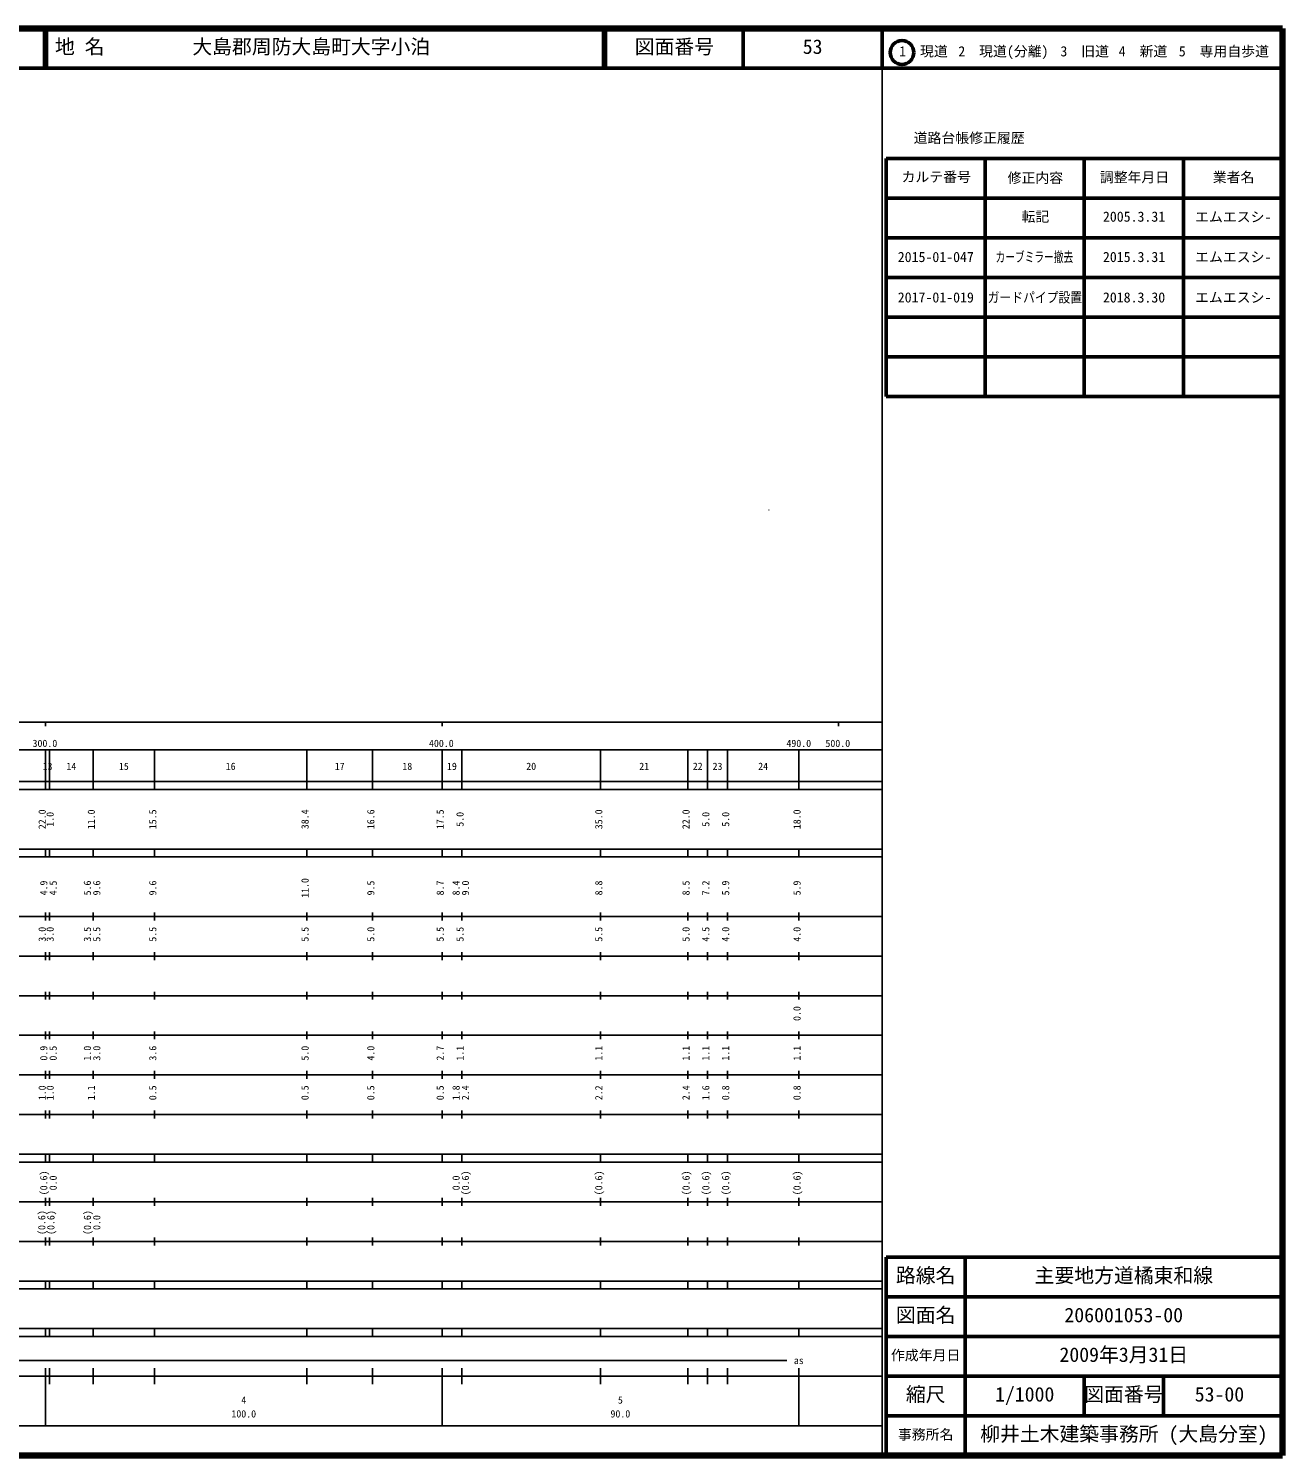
# Model space of a CAD drawing. Units: millimetres on the paper. Extents: x 40 to 680, y 20 to 380.
# Drawn here: x 363.7 to 680, y 20 to 380 of the extents above; entities that cross this region are included whole.
import ezdxf
from ezdxf.enums import TextEntityAlignment as Align

# ---------------------------------------------------------------- set-up
doc = ezdxf.new("R2010")
doc.units = ezdxf.units.MM
for name, color, linetype, lineweight in [('M-BMK-HTXT', 7, 'Continuous', 13), ('M-TTL', 2, 'Continuous', 140), ('M-TTL-BAND', 7, 'Continuous', 25), ('M-TTL-FRAM', 2, 'Continuous', 50), ('M-TTL-LINE', 7, 'Continuous', 50)]:
    doc.layers.add(name, color=color, linetype=linetype, lineweight=lineweight)
doc.layers.add('M-TTL-TXT', color=7, linetype='Continuous')
doc.styles.add('ＭＳ ゴシック', font='')
doc.styles.get('ＭＳ ゴシック').set_extended_font_data('MS Gothic')

msp = doc.modelspace()

# ---------------------------------------------------------------- linework, layer by layer
at = {"layer": 'M-BMK-HTXT'}
for radius in [0.0313, 0.025, 0.0188, 0.0125, 0.0063]:
    msp.add_circle((550.442, 258.504), radius, dxfattribs=at)
at = {"layer": 'M-TTL'}
for p, q in [((680, 380), (40, 380)), ((680, 20), (680, 380)), ((40, 20), (680, 20))]:
    msp.add_line(p, q, dxfattribs=at)
at = {"layer": 'M-TTL-BAND'}
for p, q in [((579, 20), (579, 370)), ((40, 205), (579, 205)), ((368, 205), (368, 204)), ((468, 205), (468, 204)), ((568, 205), (568, 204)), ((68, 198), (579, 198)), ((368, 188), (368, 198)), ((369, 188), (369, 198)), ((380, 188), (380, 198)), ((395.5, 188), (395.5, 198)), ((433.9, 188), (433.9, 198)), ((450.5, 188), (450.5, 198)), ((468, 188), (468, 198)), ((473, 188), (473, 198)), ((508, 188), (508, 198)), ((530, 188), (530, 198)), ((535, 188), (535, 198)), ((540, 188), (540, 198)), ((558, 188), (558, 198)), ((40, 190), (579, 190)), ((40, 188), (579, 188)), ((40, 173), (579, 173)), ((368, 171), (368, 173)), ((369, 171), (369, 173)), ((380, 171), (380, 173)), ((395.5, 171), (395.5, 173)), ((433.9, 171), (433.9, 173)), ((450.5, 171), (450.5, 173)), ((468, 171), (468, 173)), ((473, 171), (473, 173)), ((508, 171), (508, 173)), ((530, 171), (530, 173)), ((535, 171), (535, 173)), ((540, 171), (540, 173)), ((558, 171), (558, 173)), ((40, 171), (579, 171)), ((40, 156), (579, 156)), ((368, 155), (368, 157)), ((369, 155), (369, 157)), ((380, 155), (380, 157)), ((395.5, 155), (395.5, 157)), ((433.9, 155), (433.9, 157)), ((450.5, 155), (450.5, 157)), ((468, 155), (468, 157)), ((473, 155), (473, 157)), ((508, 155), (508, 157)), ((530, 155), (530, 157)), ((535, 155), (535, 157)), ((540, 155), (540, 157)), ((558, 155), (558, 157)), ((46, 146), (579, 146)), ((368, 145), (368, 147)), ((369, 145), (369, 147)), ((380, 145), (380, 147)), ((395.5, 145), (395.5, 147)), ((433.9, 145), (433.9, 147)), ((450.5, 145), (450.5, 147)), ((468, 145), (468, 147)), ((473, 145), (473, 147)), ((508, 145), (508, 147)), ((530, 145), (530, 147)), ((535, 145), (535, 147)), ((540, 145), (540, 147)), ((558, 145), (558, 147)), ((368, 135), (368, 137)), ((369, 135), (369, 137)), ((380, 135), (380, 137)), ((395.5, 135), (395.5, 137)), ((433.9, 135), (433.9, 137)), ((450.5, 135), (450.5, 137)), ((468, 135), (468, 137)), ((473, 135), (473, 137)), ((508, 135), (508, 137)), ((530, 135), (530, 137)), ((535, 135), (535, 137)), ((540, 135), (540, 137)), ((558, 135), (558, 137)), ((52, 136), (579, 136)), ((46, 126), (579, 126)), ((368, 125), (368, 127)), ((369, 125), (369, 127)), ((380, 125), (380, 127)), ((395.5, 125), (395.5, 127)), ((433.9, 125), (433.9, 127)), ((450.5, 125), (450.5, 127)), ((468, 125), (468, 127)), ((473, 125), (473, 127)), ((508, 125), (508, 127)), ((530, 125), (530, 127)), ((535, 125), (535, 127)), ((540, 125), (540, 127)), ((558, 125), (558, 127)), ((52, 116), (579, 116)), ((368, 115), (368, 117)), ((369, 115), (369, 117)), ((380, 115), (380, 117)), ((395.5, 115), (395.5, 117)), ((433.9, 115), (433.9, 117)), ((450.5, 115), (450.5, 117)), ((468, 115), (468, 117)), ((473, 115), (473, 117)), ((508, 115), (508, 117)), ((530, 115), (530, 117)), ((535, 115), (535, 117)), ((540, 115), (540, 117)), ((558, 115), (558, 117)), ((46, 106), (579, 106)), ((368, 105), (368, 107)), ((369, 105), (369, 107)), ((380, 105), (380, 107)), ((395.5, 105), (395.5, 107)), ((433.9, 105), (433.9, 107)), ((450.5, 105), (450.5, 107)), ((468, 105), (468, 107)), ((473, 105), (473, 107)), ((508, 105), (508, 107)), ((530, 105), (530, 107)), ((535, 105), (535, 107)), ((540, 105), (540, 107)), ((558, 105), (558, 107)), ((40, 96), (579, 96)), ((40, 94), (579, 94)), ((368, 94), (368, 96)), ((369, 94), (369, 96)), ((380, 94), (380, 96)), ((395.5, 94), (395.5, 96)), ((433.9, 94), (433.9, 96)), ((450.5, 94), (450.5, 96)), ((468, 94), (468, 96)), ((473, 94), (473, 96)), ((508, 94), (508, 96)), ((530, 94), (530, 96)), ((535, 94), (535, 96)), ((540, 94), (540, 96)), ((558, 94), (558, 96)), ((49, 84), (579, 84)), ((368, 83), (368, 85)), ((369, 83), (369, 85)), ((380, 83), (380, 85)), ((395.5, 83), (395.5, 85)), ((433.9, 83), (433.9, 85)), ((450.5, 83), (450.5, 85)), ((468, 83), (468, 85)), ((473, 83), (473, 85)), ((508, 83), (508, 85)), ((530, 83), (530, 85)), ((535, 83), (535, 85)), ((540, 83), (540, 85)), ((558, 83), (558, 85)), ((40, 74), (579, 74)), ((368, 73), (368, 75)), ((369, 73), (369, 75)), ((380, 73), (380, 75)), ((395.5, 73), (395.5, 75)), ((433.9, 73), (433.9, 75)), ((450.5, 73), (450.5, 75)), ((468, 73), (468, 75)), ((473, 73), (473, 75)), ((508, 73), (508, 75)), ((530, 73), (530, 75)), ((535, 73), (535, 75)), ((540, 73), (540, 75)), ((558, 73), (558, 75)), ((40, 64), (579, 64)), ((40, 62), (579, 62)), ((368, 62), (368, 64)), ((369, 62), (369, 64)), ((380, 62), (380, 64)), ((395.5, 62), (395.5, 64)), ((433.9, 62), (433.9, 64)), ((450.5, 62), (450.5, 64)), ((468, 62), (468, 64)), ((473, 62), (473, 64)), ((508, 62), (508, 64)), ((530, 62), (530, 64)), ((535, 62), (535, 64)), ((540, 62), (540, 64)), ((558, 62), (558, 64)), ((40, 52), (579, 52)), ((368, 50), (368, 52)), ((369, 50), (369, 52)), ((380, 50), (380, 52)), ((395.5, 50), (395.5, 52)), ((433.9, 50), (433.9, 52)), ((450.5, 50), (450.5, 52)), ((468, 50), (468, 52)), ((473, 50), (473, 52)), ((508, 50), (508, 52)), ((530, 50), (530, 52)), ((535, 50), (535, 52)), ((540, 50), (540, 52)), ((558, 50), (558, 52)), ((40, 50), (579, 50)), ((71, 44), (555, 44)), ((40, 40), (579, 40)), ((368, 27.5), (368, 42)), ((369, 38), (369, 42)), ((380, 38), (380, 42)), ((395.5, 38), (395.5, 42)), ((433.9, 38), (433.9, 42)), ((450.5, 38), (450.5, 42)), ((468, 27.5), (468, 42)), ((473, 38), (473, 42)), ((508, 38), (508, 42)), ((530, 38), (530, 42)), ((535, 38), (535, 42)), ((540, 38), (540, 42)), ((558, 27.5), (558, 42)), ((68, 27.5), (579, 27.5))]:
    msp.add_line(p, q, dxfattribs=at)
at = {"layer": 'M-TTL-FRAM'}
for p, q in [((580, 347.197), (580, 287.197)), ((580, 347.197), (680, 347.197)), ((580, 287.197), (680, 287.197)), ((680, 70), (580, 70)), ((580, 70), (580, 20))]:
    msp.add_line(p, q, dxfattribs=at)
at = {"layer": 'M-TTL-LINE'}
for p, q in [((367.75, 380), (367.75, 370)), ((368.25, 380), (368.25, 370)), ((508.747, 380), (508.747, 370)), ((509.247, 380), (509.247, 370)), ((543.996, 380), (543.996, 370)), ((579, 380), (579, 370)), ((40, 370), (680, 370)), ((605, 347.197), (605, 287.197)), ((630, 347.197), (630, 287.197)), ((655, 347.197), (655, 287.197)), ((580, 337.197), (680, 337.197)), ((580, 327.197), (680, 327.197)), ((580, 317.197), (680, 317.197)), ((580, 307.197), (680, 307.197)), ((580, 297.197), (680, 297.197)), ((600, 70), (600, 20)), ((680, 60), (580, 60)), ((680, 50), (580, 50)), ((680, 40), (580, 40)), ((630, 40), (630, 30)), ((650, 40), (650, 30)), ((680, 30), (580, 30))]:
    msp.add_line(p, q, dxfattribs=at)
msp.add_circle((584.031, 373.958), 3, dxfattribs=at)

# ---------------------------------------------------------------- texts
at = {"layer": 'M-TTL-BAND', "style": 'ＭＳ ゴシック'}
for s, p in [('300.0', (364.719, 198.195)), ('400.0', (464.719, 198.195)), ('490.0', (554.875, 198.195)), ('500.0', (564.719, 198.195)), ('13', (367.25, 192.405)), ('14', (373.25, 192.405)), ('15', (386.5, 192.405)), ('16', (413.45, 192.405)), ('17', (440.95, 192.405)), ('18', (458, 192.405)), ('19', (469.25, 192.405)), ('20', (489.25, 192.405)), ('21', (517.75, 192.405)), ('22', (531.25, 192.405)), ('23', (536.25, 192.405)), ('24', (547.75, 192.405)), ('as', (556.75, 42.5)), ('4', (417.375, 32.523)), ('5', (512.375, 32.523)), ('100.0', (414.875, 29.033)), ('90.0', (510.5, 29.033))]:
    msp.add_text(s, height=1.833, dxfattribs=at).set_placement(p, align=Align.BOTTOM_LEFT)
for s, p in [('22.0', (368.6, 178)), ('1.0', (370.6, 178.625)), ('11.0', (381, 178)), ('15.5', (396.5, 178)), ('38.4', (434.9, 178)), ('16.6', (451.5, 178)), ('17.5', (469, 178)), ('5.0', (474, 178.625)), ('35.0', (509, 178)), ('22.0', (531, 178)), ('5.0', (536, 178.625)), ('5.0', (541, 178.625)), ('18.0', (559, 178)), ('4.9', (369, 161.299)), ('4.9', (369, 161.299)), ('4.5', (371.37, 161.299)), ('5.6', (380, 161.299)), ('9.6', (382.37, 161.299)), ('9.6', (396.5, 161.299)), ('11.0', (434.9, 160.674)), ('9.5', (451.5, 161.299)), ('8.7', (469, 161.299)), ('8.4', (473, 161.299)), ('9.0', (475.37, 161.299)), ('8.8', (509, 161.299)), ('8.5', (531, 161.299)), ('7.2', (536, 161.299)), ('5.9', (541, 161.299)), ('5.9', (559, 161.299)), ('3.0', (368.6, 149.625)), ('3.0', (370.6, 149.625)), ('3.5', (380, 149.625)), ('5.5', (382.37, 149.625)), ('5.5', (396.5, 149.625)), ('5.5', (434.9, 149.625)), ('5.0', (451.5, 149.625)), ('5.5', (469, 149.625)), ('5.5', (474, 149.625)), ('5.5', (509, 149.625)), ('5.0', (531, 149.625)), ('4.5', (536, 149.625)), ('4.0', (541, 149.625)), ('4.0', (559, 149.625)), ('0.0', (559, 129.625)), ('0.9', (369, 119.625)), ('0.9', (369, 119.625)), ('0.5', (371.37, 119.625)), ('1.0', (380, 119.625)), ('3.0', (382.37, 119.625)), ('3.6', (396.5, 119.625)), ('5.0', (434.9, 119.625)), ('4.0', (451.5, 119.625)), ('2.7', (469, 119.625)), ('1.1', (474, 119.625)), ('1.1', (509, 119.625)), ('1.1', (531, 119.625)), ('1.1', (536, 119.625)), ('1.1', (541, 119.625)), ('1.1', (559, 119.625)), ('1.0', (368.6, 109.625)), ('1.0', (370.6, 109.625)), ('1.1', (381, 109.625)), ('0.5', (396.5, 109.625)), ('0.5', (434.9, 109.625)), ('0.5', (451.5, 109.625)), ('0.5', (469, 109.625)), ('1.8', (473, 109.625)), ('2.4', (475.37, 109.625)), ('2.2', (509, 109.625)), ('2.4', (531, 109.625)), ('1.6', (536, 109.625)), ('0.8', (541, 109.625)), ('0.8', (559, 109.625)), ('(0.6)', (369, 85.639)), ('(0.6)', (369, 85.639)), ('0.0', (371.37, 86.889)), ('0.0', (473, 86.889)), ('(0.6)', (475.37, 85.639)), ('(0.6)', (509, 85.639)), ('(0.6)', (531, 85.639)), ('(0.6)', (536, 85.639)), ('(0.6)', (541, 85.639)), ('(0.6)', (559, 85.639)), ('(0.6)', (368.5, 75.639)), ('(0.6)', (370.8, 75.639)), ('(0.6)', (380, 75.639)), ('0.0', (382.37, 76.889))]:
    msp.add_text(s, height=1.833, rotation=90, dxfattribs=at).set_placement(p, align=Align.BOTTOM_LEFT)
at = {"layer": 'M-TTL-TXT', "style": 'ＭＳ ゴシック'}
for s, height, p in [('地 名', 3.666, (370.38, 372.5)), ('大島郡周防大島町大字小泊', 3.666, (405.024, 372.5)), ('図面番号', 3.666, (516.621, 372.5)), ('53', 3.666, (558.996, 372.5)), ('1\u3000現道', 2.566, (583.323, 372.208)), ('2\u3000現道(分離)', 2.566, (598.244, 372.208)), ('3\u3000旧道', 2.566, (623.996, 372.208)), ('4\u3000新道', 2.566, (638.699, 372.208)), ('5\u3000専用自歩道', 2.566, (653.853, 372.208)), ('道路台帳修正履歴', 2.566, (586.968, 350.363)), ('カルテ番号', 2.566, (583.925, 340.527)), ('修正内容', 2.566, (610.675, 340.273)), ('調整年月日', 2.566, (633.925, 340.447)), ('業者名', 2.566, (662.425, 340.447)), ('転記', 2.566, (614.175, 330.495)), ('2005.3.31', 2.566, (634.712, 330.495)), ('エムエスシ-', 2.566, (657.962, 330.439)), ('2015-01-047', 2.566, (582.962, 320.32)), ('2015.3.31', 2.566, (634.712, 320.32)), ('エムエスシ-', 2.566, (657.962, 320.32)), ('2017-01-019', 2.566, (582.962, 310.113)), ('2018.3.30', 2.566, (634.712, 310.113)), ('エムエスシ-', 2.566, (657.962, 310.113)), ('路線名', 3.666, (582.5, 62.5)), ('路線名', 3.666, (582.5, 62.5)), ('主要地方道橘東和線', 3.666, (617.5, 62.5)), ('図面名', 3.666, (582.5, 52.5)), ('図面名', 3.666, (582.5, 52.5)), ('206001053-00', 3.666, (625, 52.5)), ('作成年月日', 2.566, (581.25, 43.25)), ('作成年月日', 2.566, (581.25, 43.25)), ('2009年3月31日', 3.666, (623.75, 42.5)), ('縮尺', 3.666, (585, 32.5)), ('縮尺', 3.666, (585, 32.5)), ('1/1000', 3.666, (607.5, 32.5)), ('図面番号', 3.666, (630, 32.5)), ('図面番号', 3.666, (630, 32.5)), ('53-00', 3.666, (657.875, 32.5)), ('事務所名', 2.566, (583, 23.25)), ('事務所名', 2.566, (583, 23.25)), ('柳井土木建築事務所 (大島分室)', 3.666, (603.75, 22.5))]:
    msp.add_text(s, height=height, dxfattribs=at).set_placement(p, align=Align.BOTTOM_LEFT)
for s, width, p in [('カーブミラー撤去', 0.7, (607.625, 320.32)), ('ガードパイプ設置', 0.85, (605.65, 310.113))]:
    msp.add_text(s, height=2.566, dxfattribs=dict(at, width=width)).set_placement(p, align=Align.BOTTOM_LEFT)

doc.saveas('drawing.dxf')
